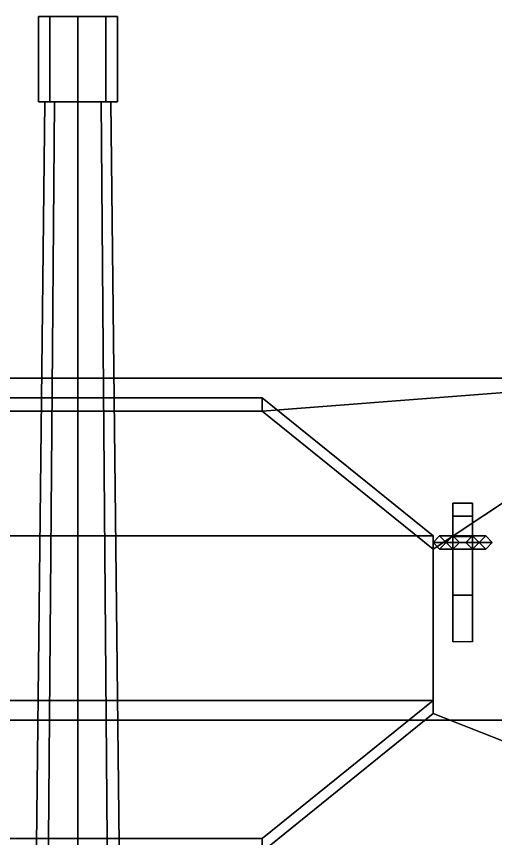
# Model space of a CAD drawing. Header units: millimetres. Extents: x -1.42 to 1.42, y -2.5 to 7.36.
# Drawn here: x -0.093 to 0.635, y 1.76 to 3.01 of the extents above; entities that cross this region are included whole.
import ezdxf

# ---------------------------------------------------------------- set-up
doc = ezdxf.new("R2010")
doc.units = ezdxf.units.MM
doc.header["$MEASUREMENT"] = 0
doc.layers.add('gun', color=1, linetype='Continuous')

msp = doc.modelspace()

# ---------------------------------------------------------------- linework, layer by layer
for points in [[(-0.9313, 2.46, 0.95), (-0.28, 2.41, 0.9808), (0.28, 2.41, 0.9808), (0.9313, 2.46, 0.95)], [(0.71, 2.46, 0.95), (0.71, 1.94, 0.47), (-0.71, 1.94, 0.47), (-0.71, 2.46, 0.95)], [(0.28, 2.41, 0.9808), (0.54, 2.2, 1.1102), (0.54, 2.2, 1.1102), (0.9313, 2.46, 0.95)], [(0.54, 2.2, 1.1102), (0.54, 1.95, 1.2642), (1.0223, 1.7599, 1.3814), (0.9313, 2.46, 0.95)], [(-0.28, 2.43, 1.0008), (-0.54, 2.22, 1.1302), (0.54, 2.22, 1.1302), (0.28, 2.43, 1.0008)], [(-0.28, 2.43, 1.0008), (0.28, 2.43, 1.0008), (0.28, 2.41, 0.9808), (-0.28, 2.41, 0.9808)], [(0.28, 2.43, 1.0008), (0.54, 2.22, 1.1302), (0.54, 2.2, 1.1102), (0.28, 2.41, 0.9808)], [(0.57, 2.27, 0.67), (0.57, 2.0592, 0.58), (0.57, 2.2191, 0.7276), (0.57, 2.25, 0.71)], [(0.6, 2.27, 0.67), (0.57, 2.27, 0.67), (0.57, 2.25, 0.71), (0.6, 2.25, 0.71)], [(0.57, 2.13, 0.58), (0.57, 2.0592, 0.58), (0.57, 2.27, 0.67), (0.57, 2.25, 0.61)], [(0.6, 2.25, 0.61), (0.57, 2.25, 0.61), (0.57, 2.27, 0.67), (0.6, 2.27, 0.67)], [(0.6, 2.0592, 0.58), (0.6, 2.27, 0.67), (0.6, 2.25, 0.71), (0.6, 2.2191, 0.7276)], [(0.6, 2.0592, 0.58), (0.6, 2.13, 0.58), (0.6, 2.25, 0.61), (0.6, 2.27, 0.67)], [(0.6, 2.13, 0.58), (0.57, 2.13, 0.58), (0.57, 2.25, 0.61), (0.6, 2.25, 0.61)], [(0.6, 2.25, 0.71), (0.57, 2.25, 0.71), (0.57, 2.2191, 0.7276), (0.6, 2.2191, 0.7276)], [(-0.54, 2.22, 1.1302), (-0.54, 1.97, 1.2842), (0.54, 1.97, 1.2842), (0.54, 2.22, 1.1302)], [(0.54, 2.22, 1.1302), (0.54, 1.97, 1.2842), (0.54, 1.95, 1.2642), (0.54, 2.2, 1.1102)], [(0.57, 2.21, 0.65), (0.57, 2.22, 0.64), (0.55, 2.22, 0.64), (0.54, 2.21, 0.65)], [(0.55, 2.22, 0.57), (0.54, 2.21, 0.56), (0.54, 2.21, 0.65), (0.55, 2.22, 0.64)], [(0.57, 2.22, 0.55), (0.56, 2.21, 0.54), (0.54, 2.21, 0.56), (0.55, 2.22, 0.57)], [(0.57, 2.22, 0.64), (0.57, 2.21, 0.63), (0.56, 2.21, 0.63), (0.55, 2.22, 0.64)], [(0.56, 2.21, 0.58), (0.55, 2.22, 0.57), (0.55, 2.22, 0.64), (0.56, 2.21, 0.63)], [(0.58, 2.21, 0.56), (0.57, 2.22, 0.55), (0.55, 2.22, 0.57), (0.56, 2.21, 0.58)], [(0.6, 2.22, 0.55), (0.61, 2.21, 0.54), (0.56, 2.21, 0.54), (0.57, 2.22, 0.55)], [(0.59, 2.21, 0.56), (0.6, 2.22, 0.55), (0.57, 2.22, 0.55), (0.58, 2.21, 0.56)], [(0.6, 2.22, 0.55), (0.59, 2.21, 0.56), (0.61, 2.21, 0.58), (0.62, 2.22, 0.57)], [(0.6, 2.22, 0.64), (0.6, 2.21, 0.65), (0.63, 2.21, 0.65), (0.62, 2.22, 0.64)], [(0.6, 2.21, 0.63), (0.6, 2.22, 0.64), (0.62, 2.22, 0.64), (0.61, 2.21, 0.63)], [(0.61, 2.21, 0.54), (0.6, 2.22, 0.55), (0.62, 2.22, 0.57), (0.63, 2.21, 0.56)], [(0.62, 2.22, 0.57), (0.61, 2.21, 0.58), (0.61, 2.21, 0.63), (0.62, 2.22, 0.64)], [(0.63, 2.21, 0.56), (0.62, 2.22, 0.57), (0.62, 2.22, 0.64), (0.63, 2.21, 0.65)], [(0.57, 2.2, 0.64), (0.57, 2.21, 0.65), (0.54, 2.21, 0.65), (0.55, 2.2, 0.64)], [(0.54, 2.21, 0.56), (0.55, 2.2, 0.57), (0.55, 2.2, 0.64), (0.54, 2.21, 0.65)], [(0.56, 2.21, 0.54), (0.57, 2.2, 0.55), (0.55, 2.2, 0.57), (0.54, 2.21, 0.56)], [(0.57, 2.21, 0.63), (0.57, 2.2, 0.64), (0.55, 2.2, 0.64), (0.56, 2.21, 0.63)], [(0.55, 2.2, 0.57), (0.56, 2.21, 0.58), (0.56, 2.21, 0.63), (0.55, 2.2, 0.64)], [(0.57, 2.2, 0.55), (0.58, 2.21, 0.56), (0.56, 2.21, 0.58), (0.55, 2.2, 0.57)], [(0.61, 2.21, 0.54), (0.6, 2.2, 0.55), (0.57, 2.2, 0.55), (0.56, 2.21, 0.54)], [(0.6, 2.2, 0.55), (0.59, 2.21, 0.56), (0.58, 2.21, 0.56), (0.57, 2.2, 0.55)], [(0.59, 2.21, 0.56), (0.6, 2.2, 0.55), (0.62, 2.2, 0.57), (0.61, 2.21, 0.58)], [(0.6, 2.21, 0.65), (0.6, 2.2, 0.64), (0.62, 2.2, 0.64), (0.63, 2.21, 0.65)], [(0.6, 2.2, 0.64), (0.6, 2.21, 0.63), (0.61, 2.21, 0.63), (0.62, 2.2, 0.64)], [(0.6, 2.2, 0.55), (0.61, 2.21, 0.54), (0.63, 2.21, 0.56), (0.62, 2.2, 0.57)], [(0.61, 2.21, 0.58), (0.62, 2.2, 0.57), (0.62, 2.2, 0.64), (0.61, 2.21, 0.63)], [(0.62, 2.2, 0.57), (0.63, 2.21, 0.56), (0.63, 2.21, 0.65), (0.62, 2.2, 0.64)], [(0.6, 2.0592, 0.58), (0.57, 2.0592, 0.58), (0.57, 2.13, 0.58), (0.6, 2.13, 0.58)], [(-0.54, 1.97, 1.2842), (-0.28, 1.76, 1.4136), (0.28, 1.76, 1.4136), (0.54, 1.97, 1.2842)], [(0.54, 1.97, 1.2842), (0.28, 1.76, 1.4136), (0.28, 1.74, 1.3936), (0.54, 1.95, 1.2642)], [(0.71, 1.94, 0.47), (0.83, -1.89, 0.47), (-0.83, -1.89, 0.47), (-0.71, 1.94, 0.47)], [(0.54, 1.95, 1.2642), (0.28, 1.74, 1.3936), (0.28, 1.74, 1.3936), (1.0223, 1.7599, 1.3814)], [(0.28, 1.76, 1.4136), (-0.28, 1.76, 1.4136), (-0.28, 1.74, 1.3936), (0.28, 1.74, 1.3936)]]:
    msp.add_3dface(points)
at = {"layer": 'gun'}
for points in [[(-0.0424, 3.01, 1.9224), (-0.06, 3.01, 1.88), (-0.06, 2.88, 1.88), (-0.0424, 2.88, 1.9224)], [(-0.06, 3.01, 1.88), (-0.0424, 3.01, 1.8376), (-0.0424, 2.88, 1.8376), (-0.06, 2.88, 1.88)], [(0.0424, 3.01, 1.9224), (-0.06, 3.01, 1.88), (-0.0424, 3.01, 1.9224), (0, 3.01, 1.94)], [(0.06, 3.01, 1.88), (-0.0424, 3.01, 1.8376), (-0.06, 3.01, 1.88), (0.0424, 3.01, 1.9224)], [(0, 3.01, 1.94), (-0.0424, 3.01, 1.9224), (-0.0424, 2.88, 1.9224), (0, 2.88, 1.94)], [(-0.0424, 3.01, 1.8376), (0, 3.01, 1.82), (0, 2.88, 1.82), (-0.0424, 2.88, 1.8376)], [(0.0424, 3.01, 1.8376), (0, 3.01, 1.82), (-0.0424, 3.01, 1.8376), (0.06, 3.01, 1.88)], [(0.0424, 3.01, 1.9224), (0, 3.01, 1.94), (0, 2.88, 1.94), (0.0424, 2.88, 1.9224)], [(0, 3.01, 1.82), (0.0424, 3.01, 1.8376), (0.0424, 2.88, 1.8376), (0, 2.88, 1.82)], [(0.06, 3.01, 1.88), (0.0424, 3.01, 1.9224), (0.0424, 2.88, 1.9224), (0.06, 2.88, 1.88)], [(0.0424, 3.01, 1.8376), (0.06, 3.01, 1.88), (0.06, 2.88, 1.88), (0.0424, 2.88, 1.8376)], [(-0.046, 1.57, 1.834), (-0.065, 1.57, 1.88), (-0.05, 2.88, 1.88), (-0.0354, 2.88, 1.8446)], [(-0.065, 1.57, 1.88), (-0.046, 1.57, 1.926), (-0.0354, 2.88, 1.9154), (-0.05, 2.88, 1.88)], [(-0.0424, 2.88, 1.9224), (-0.06, 2.88, 1.88), (-0.05, 2.88, 1.88), (-0.0354, 2.88, 1.9154)], [(-0.06, 2.88, 1.88), (-0.0424, 2.88, 1.8376), (-0.0354, 2.88, 1.8446), (-0.05, 2.88, 1.88)], [(0, 1.57, 1.815), (-0.046, 1.57, 1.834), (-0.0354, 2.88, 1.8446), (0, 2.88, 1.83)], [(-0.046, 1.57, 1.926), (0, 1.57, 1.945), (0, 2.88, 1.93), (-0.0354, 2.88, 1.9154)], [(0, 2.88, 1.94), (-0.0424, 2.88, 1.9224), (-0.0354, 2.88, 1.9154), (0, 2.88, 1.93)], [(-0.0424, 2.88, 1.8376), (0, 2.88, 1.82), (0, 2.88, 1.83), (-0.0354, 2.88, 1.8446)], [(0.046, 1.57, 1.834), (0, 1.57, 1.815), (0, 2.88, 1.83), (0.0354, 2.88, 1.8446)], [(0, 1.57, 1.945), (0.046, 1.57, 1.926), (0.0354, 2.88, 1.9154), (0, 2.88, 1.93)], [(0, 2.88, 1.82), (0.0424, 2.88, 1.8376), (0.0354, 2.88, 1.8446), (0, 2.88, 1.83)], [(0.0424, 2.88, 1.9224), (0, 2.88, 1.94), (0, 2.88, 1.93), (0.0354, 2.88, 1.9154)], [(0.065, 1.57, 1.88), (0.046, 1.57, 1.834), (0.0354, 2.88, 1.8446), (0.05, 2.88, 1.88)], [(0.046, 1.57, 1.926), (0.065, 1.57, 1.88), (0.05, 2.88, 1.88), (0.0354, 2.88, 1.9154)], [(0.0424, 2.88, 1.8376), (0.06, 2.88, 1.88), (0.05, 2.88, 1.88), (0.0354, 2.88, 1.8446)], [(0.06, 2.88, 1.88), (0.0424, 2.88, 1.9224), (0.0354, 2.88, 1.9154), (0.05, 2.88, 1.88)]]:
    msp.add_3dface(points, dxfattribs=at)

doc.saveas('drawing.dxf')
